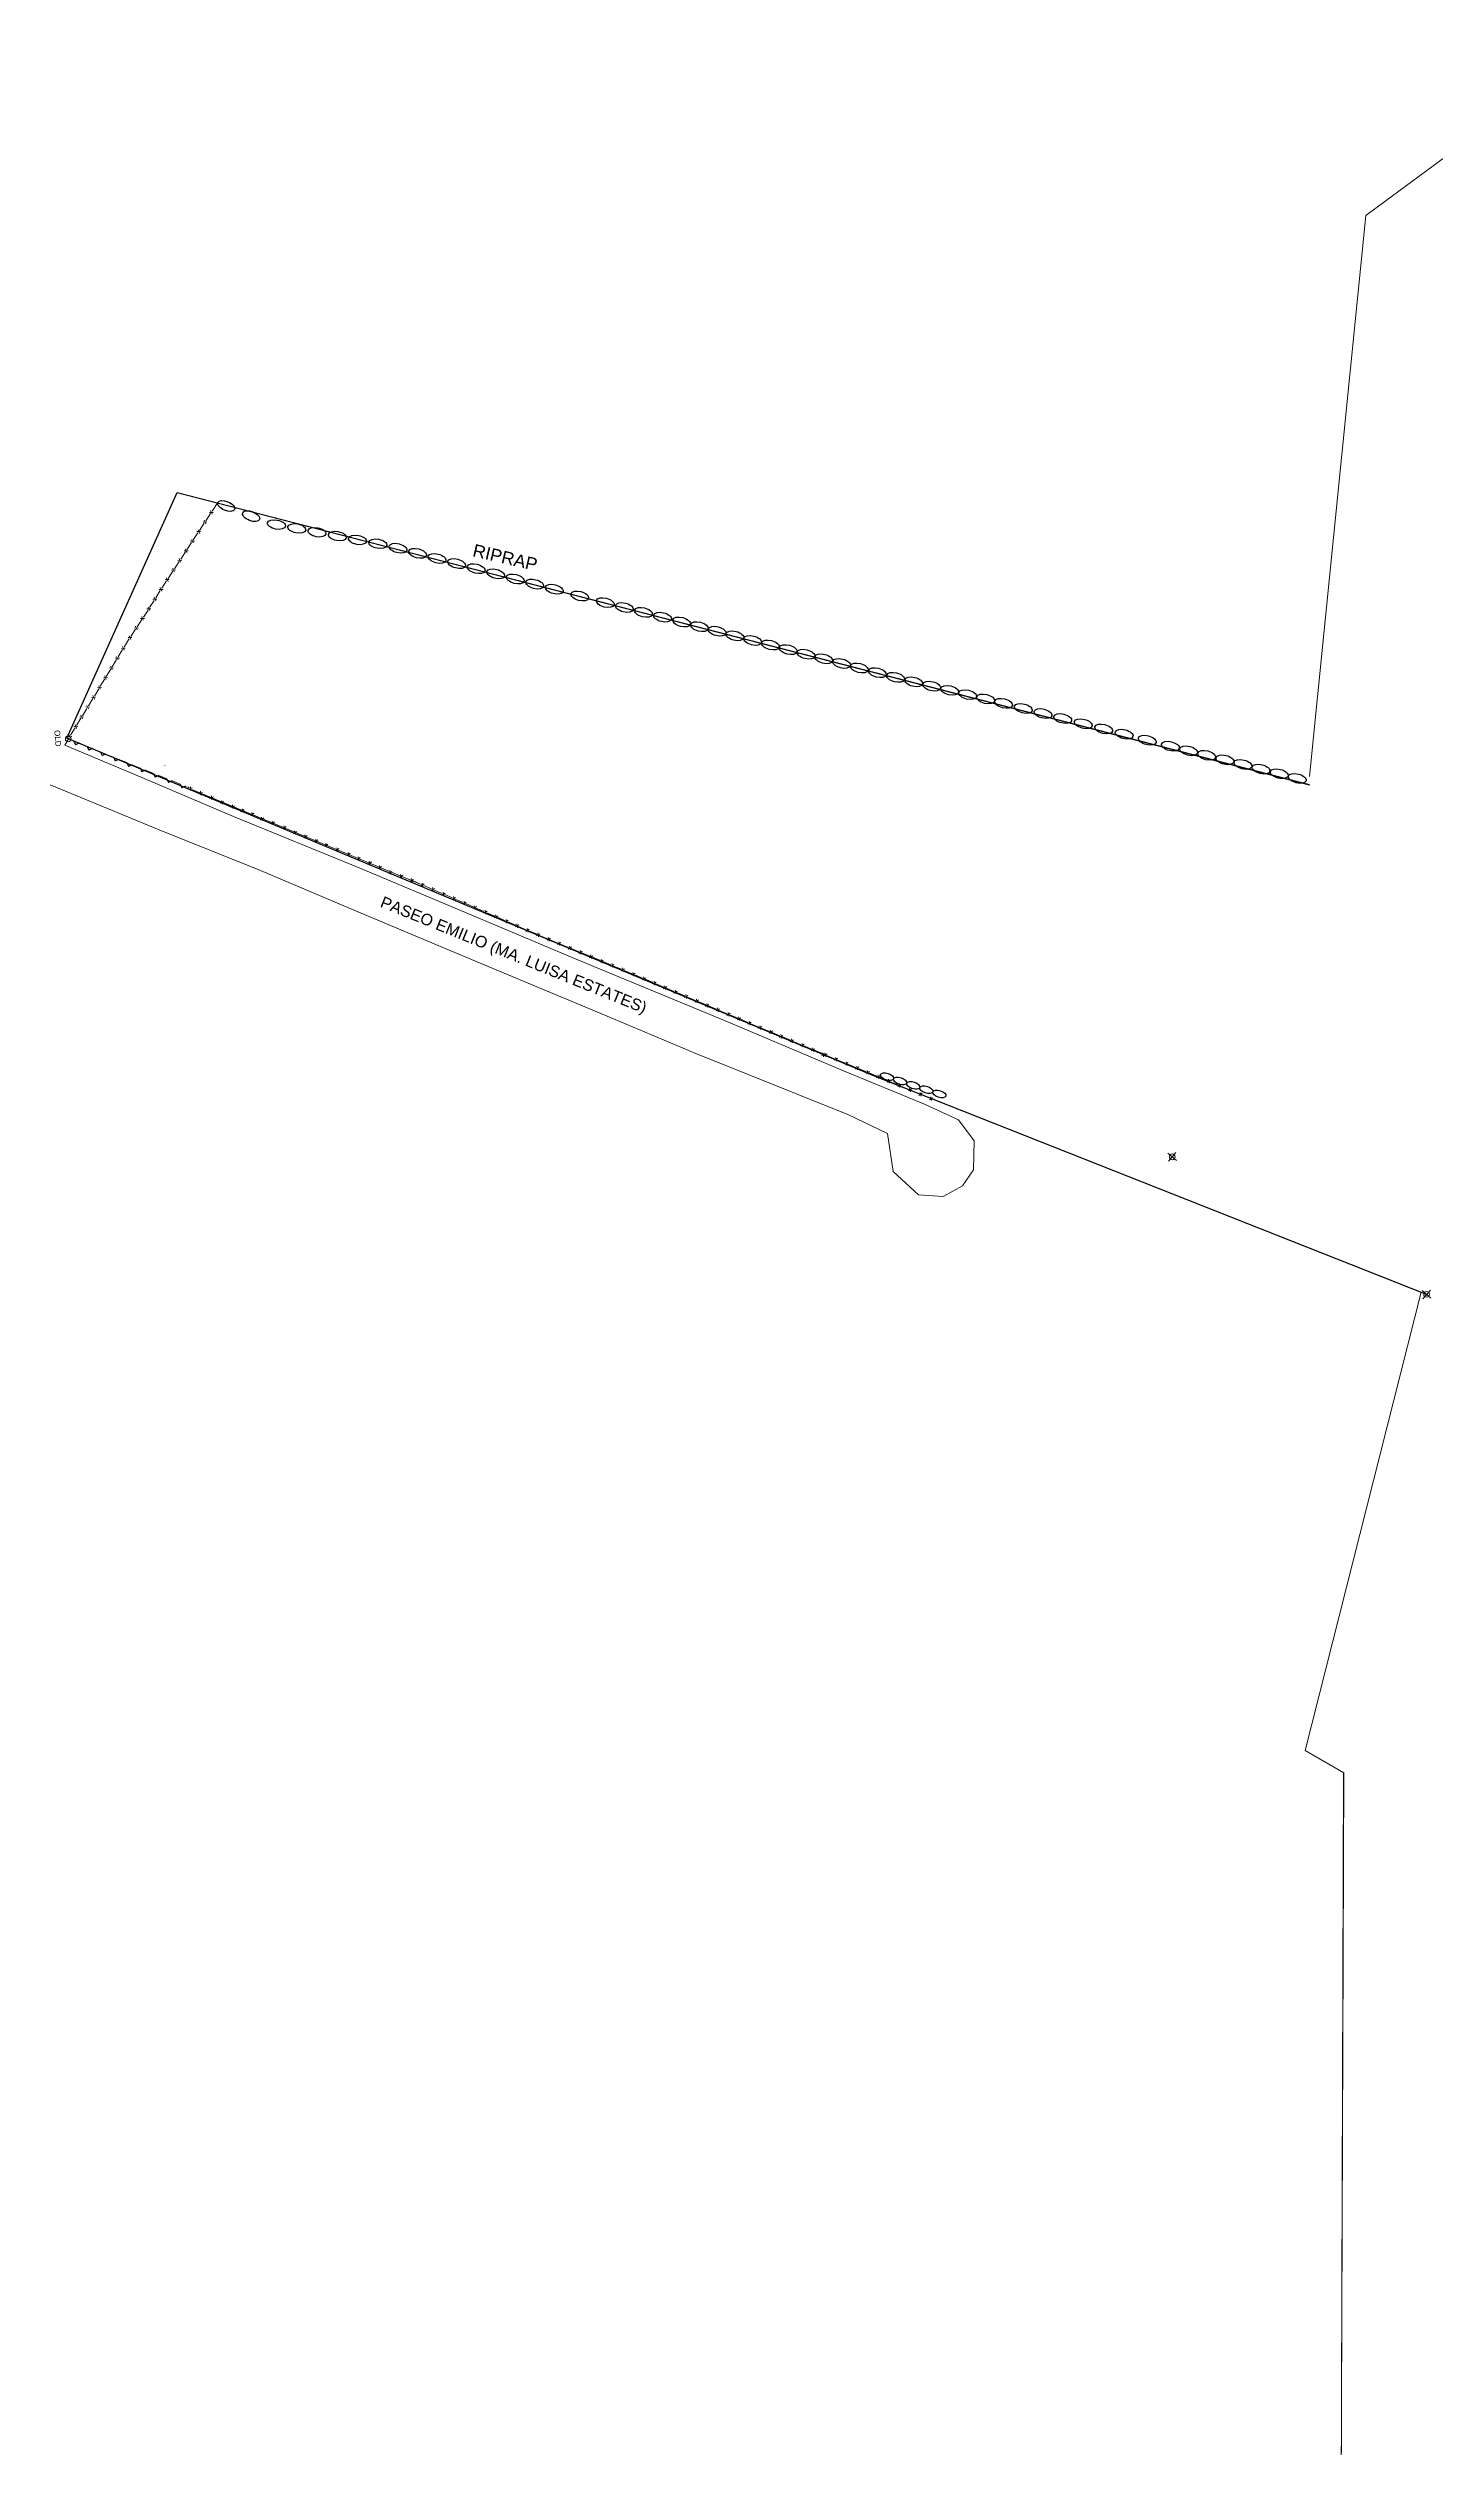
# Model space of a CAD drawing. Header units: millimetres. Extents: x -616979 to 2364082, y 43054 to 1637649.
# Drawn here: x 859121 to 1093018, y 640946 to 1045596 of the extents above; entities that cross this region are included whole.
import ezdxf
from ezdxf.enums import TextEntityAlignment as Align

# ---------------------------------------------------------------- set-up
doc = ezdxf.new("R2010")
doc.units = ezdxf.units.MM
doc.styles.add('S6', font='SIMPLEX', dxfattribs={"height": 8.333333})
doc.styles.get("Standard").update_dxf_attribs({"font": 'arial.ttf'})

# ---------------------------------------------------------------- blocks, each defined once
blk = doc.blocks.new('ELLIPSE')
blk.add_circle((0.5, 0.5), 0.5)
blk = doc.blocks.new('sw')
at = {"lineweight": 30, "xscale": 0.125, "yscale": 0.0625, "zscale": 0.125}
blk.add_blockref('ELLIPSE', (0, -0.031), dxfattribs=at)
blk = doc.blocks.new('ret')
at = {"lineweight": 30}
for p in [(-0.051, -0.001), (0.049, -0.001)]:
    blk.add_line(p, (-0.001, 0.049), dxfattribs=at)
blk = doc.blocks.new('bwire')
at = {"lineweight": 30, "style": 'S6'}
blk.add_text('x', height=0.0833, dxfattribs=at).set_placement((0, -0.028), align=Align.CENTER)
blk = doc.blocks.new('LOT')
for p, q in [((599132.75, 1144903.32), (599087.08, 1144810.28)), ((598975.83, 1144697.11), (599042.45, 1144890.07)), ((599042.45, 1144890.07), (598975.85, 1144697.12)), ((599087.08, 1144810.28), (599017.04, 1144674.48)), ((599017.04, 1144674.48), (598975.83, 1144697.11))]:
    blk.add_line(p, q)

msp = doc.modelspace()

# ---------------------------------------------------------------- linework, layer by layer
at = {"lineweight": 5}
for p, q in [((1081350.297, 1017375.366), (1119567.559, 1045595.67)), ((1071860.879, 922767.255), (1081350.297, 1017375.366)), ((886792.802, 967491.259), (887756.225, 968958.904)), ((883612.033, 962645.791), (884407.225, 963857.158)), ((884672.289, 964260.947), (885467.481, 965472.314)), ((885732.545, 965876.103), (886527.738, 967087.47)), ((881495.489, 959412.881), (882287.935, 960626.046)), ((882552.084, 961030.434), (882640.792, 961166.238)), ((882640.792, 961166.238), (883346.969, 962242.002)), ((878318.531, 954508.505), (879105.191, 955753.55)), ((879105.191, 955753.55), (879118.148, 955773.387)), ((879382.297, 956177.775), (880174.744, 957390.94)), ((880438.893, 957795.328), (881231.34, 959008.493)), ((876254.523, 951241.801), (877028.526, 952466.815)), ((877286.527, 952875.153), (878060.53, 954100.167)), ((873081.376, 946391.592), (873880.306, 947600.497)), ((874146.616, 948003.465), (874945.546, 949212.37)), ((875211.856, 949615.339), (875553.577, 950132.415)), ((875553.577, 950132.415), (875996.521, 950833.462)), ((870951.143, 942927.05), (871703.336, 944165.576)), ((871954.067, 944578.418), (872759.023, 945903.823)), ((872759.023, 945903.823), (872815.066, 945988.624)), ((867942.373, 937972.945), (868694.565, 939211.471)), ((868945.296, 939624.313), (869697.489, 940862.839)), ((869948.22, 941275.681), (870700.412, 942514.208)), ((865936.525, 934670.209), (866688.718, 935908.735)), ((866939.449, 936321.577), (867691.642, 937560.103)), ((862937.174, 929710.402), (863686.09, 930950.912)), ((863935.729, 931364.415), (864684.645, 932604.925)), ((864934.284, 933018.428), (865090.075, 933276.483)), ((865090.075, 933276.483), (865685.795, 934257.367)), ((861938.619, 928056.389), (862687.535, 929296.899)), ((874923.366, 922593.109), (861938.619, 928056.389)), ((863472.182, 928724.949), (862541.286, 929101.293)), ((865711.208, 927819.755), (864367.793, 928362.872)), ((867950.233, 926914.56), (866606.818, 927457.677)), ((870189.259, 926009.366), (868845.844, 926552.483)), ((872428.285, 925104.172), (871084.869, 925647.288)), ((874667.31, 924198.977), (873323.895, 924742.094)), ((876906.336, 923293.783), (875562.92, 923836.899)), ((879145.361, 922388.588), (877801.946, 922931.705)), ((859491.275, 921381.38), (877881.473, 913801.812)), ((890407.988, 916040.25), (874923.366, 922593.109)), ((881384.387, 921483.394), (880040.972, 922026.51)), ((882493.403, 921035.04), (882279.997, 921121.316)), ((882688.748, 921012.315), (882947.765, 920848.331)), ((883355.868, 920589.959), (922038.782, 904582.192)), ((911567.664, 907345.28), (890407.988, 916040.25)), ((877881.473, 913801.812), (894939.761, 906915.876)), ((894939.761, 906915.876), (912323.29, 899548.772)), ((929541.118, 899856.043), (911567.664, 907345.28)), ((918902.965, 905842.396), (920213.802, 905369.846)), ((920213.802, 905369.846), (920264.884, 905347.8)), ((920708.358, 905156.398), (922038.782, 904582.192)), ((922482.257, 904390.79), (923812.681, 903816.583)), ((924256.155, 903625.181), (925586.579, 903050.975)), ((926030.054, 902859.573), (927360.478, 902285.367)), ((912323.29, 899548.772), (933996.399, 890449.154)), ((927803.953, 902093.965), (929134.377, 901519.759)), ((947921.86, 892091.071), (929541.118, 899856.043)), ((929577.851, 901328.357), (930908.275, 900754.151)), ((931351.75, 900562.749), (932682.174, 899988.543)), ((933125.648, 899797.141), (934456.072, 899222.934)), ((934899.547, 899031.532), (936229.971, 898457.326)), ((936673.445, 898265.924), (938003.869, 897691.718)), ((938447.344, 897500.316), (939777.768, 896926.11)), ((940221.243, 896734.708), (941426.013, 896214.733)), ((941426.013, 896214.733), (941552.502, 896162.48)), ((941998.925, 895978.06), (943338.196, 895424.801)), ((943784.619, 895240.381), (945123.889, 894687.121)), ((945570.313, 894502.702), (946909.583, 893949.442)), ((933996.399, 890449.154), (952370.127, 882781.499)), ((947356.006, 893765.022), (948695.276, 893211.763)), ((973178.619, 881646.807), (947921.86, 892091.071)), ((949141.7, 893027.343), (950480.97, 892474.084)), ((950927.393, 892289.664), (952266.663, 891736.404)), ((952713.087, 891551.984), (954052.357, 890998.725)), ((954498.78, 890814.305), (955838.05, 890261.046)), ((956284.474, 890076.626), (956300.084, 890070.177)), ((956300.084, 890070.177), (957619.949, 889514.269)), ((958065.092, 889326.78), (959400.522, 888764.316)), ((959845.666, 888576.828), (961181.096, 888014.363)), ((961626.24, 887826.875), (962961.67, 887264.41)), ((963406.813, 887076.922), (964742.244, 886514.457)), ((965187.387, 886326.969), (966522.817, 885764.505)), ((952370.127, 882781.499), (968352.627, 876039.822)), ((966967.961, 885577.016), (968303.391, 885014.552)), ((968748.535, 884827.064), (970083.965, 884264.599)), ((970529.108, 884077.111), (971682.519, 883591.31)), ((971682.519, 883591.31), (971864.693, 883515.013)), ((972310.213, 883328.422), (973646.774, 882768.649)), ((974092.294, 882582.058), (975428.855, 882022.286)), ((993257.298, 873168.362), (973178.619, 881646.807)), ((975874.375, 881835.695), (977210.936, 881275.922)), ((977656.456, 881089.331), (978993.017, 880529.558)), ((979438.538, 880342.967), (980775.098, 879783.194)), ((981220.619, 879596.603), (982557.18, 879036.831)), ((983002.7, 878850.24), (984339.261, 878290.467)), ((984784.781, 878103.876), (986121.342, 877544.103)), ((968352.627, 876039.822), (993983.826, 865775.574)), ((986566.862, 877357.512), (987903.423, 876797.739)), ((988348.943, 876611.149), (988360.533, 876606.294)), ((989991.162, 875930.697), (988360.533, 876606.294)), ((991776.091, 875191.17), (990437.394, 875745.815)), ((993561.02, 874451.643), (992222.323, 875006.288)), ((995345.949, 873712.116), (994007.252, 874266.761)), ((993257.298, 873168.362), (1006932.838, 867527.263)), ((997130.878, 872972.589), (995792.182, 873527.234)), ((998915.808, 872233.062), (997577.111, 872787.707)), ((1000700.737, 871493.535), (999362.04, 872048.18)), ((1002485.666, 870754.008), (1001146.969, 871308.654)), ((1004270.595, 870014.481), (1002931.898, 870569.127)), ((1006055.524, 869274.954), (1004716.827, 869829.6)), ((1007840.453, 868535.428), (1006501.756, 869090.073)), ((1012675.395, 864899.748, 91773.049), (1006932.838, 867527.263)), ((1009625.382, 867795.901), (1008286.685, 868350.546)), ((993983.826, 865775.574), (1000704.219, 862567.867)), ((1000698.902, 862583.698), (1001647.932, 856193.169)), ((1015322.281, 861319.22), (1012675.395, 864899.748, 91773.049)), ((1015187.183, 856474.542), (1015322.281, 861319.22)), ((1049437.172, 858012.278), (1047976.542, 859276.519)), ((1048074.737, 857914.083), (1049338.977, 859374.714)), ((1001647.932, 856193.169), (1005904.39, 852232.567)), ((1013349.667, 853749.331), (1015187.183, 856474.542)), ((1005904.39, 852232.567), (1010089.803, 851945.351)), ((1010089.803, 851945.351), (1013349.667, 853749.331)), ((1071112.437, 758565.857), (1090680.938, 835818.208)), ((1092329.441, 834823.347), (1090868.811, 836087.588)), ((1090967.006, 834725.152), (1092231.246, 836185.783)), ((1077618.837, 754765.155), (1071112.437, 758565.857)), ((1076955.367, 561555.23), (1077578.828, 754760.571)), ((1076987.449, 561559.839), (1077618.837, 754765.155))]:
    msp.add_line(p, q, dxfattribs=at)
for centre in [(862541.286, 929101.293), (1048706.857, 858644.398), (1091599.126, 835455.468)]:
    msp.add_circle(centre, 483.016, dxfattribs=at)

# ---------------------------------------------------------------- block references
for name, p, xscale, yscale, zscale, rotation in [('LOT', (-1147645953.949, 489359325.678), 966.0320987391308, 966.0320987391308, 966.0320987391308, 274.5846480029654), ('bwire', (886660.27, 967289.365), 9660.320987380992, 9660.320987380992, 9660.320987380992, 236.7173528421063), ('sw', (887756.225, 968958.904), 24537.21530800745, 24537.21530800745, 24537.21530800745, 337.7267972864715), ('sw', (891947.821, 967242.088), 24537.21530800745, 24537.21530800745, 24537.21530800745, 337.7267972864715), ('bwire', (884539.757, 964059.053), 9660.320987380992, 9660.320987380992, 9660.320987380992, 236.7173528421063), ('bwire', (885600.013, 965674.209), 9660.320987380992, 9660.320987380992, 9660.320987380992, 236.7173528421063), ('sw', (896139.416, 965525.272), 24537.21530805731, 24537.21530805731, 24537.21530805731, 349.2815195088074), ('sw', (899559.819, 964877.83), 24537.21530805731, 24537.21530805731, 24537.21530805731, 349.2815195088074), ('sw', (902980.223, 964230.388), 24537.21530805731, 24537.21530805731, 24537.21530805731, 349.2815195088074), ('sw', (906400.626, 963582.947), 24537.21530805731, 24537.21530805731, 24537.21530805731, 349.2815195088074), ('sw', (909821.029, 962935.505), 24537.21530805731, 24537.21530805731, 24537.21530805731, 349.2815195088074), ('bwire', (881363.414, 959210.687), 9660.320987399793, 9660.320987399793, 9660.320987399793, 236.8470750644123), ('bwire', (882420.01, 960828.24), 9660.320987399793, 9660.320987399793, 9660.320987399793, 236.8470750644123), ('bwire', (883479.501, 962443.897), 9660.320987380992, 9660.320987380992, 9660.320987380992, 236.7173528421063), ('sw', (913241.433, 962288.064), 24537.21530805731, 24537.21530805731, 24537.21530805731, 349.2815195088074), ('sw', (916661.836, 961640.622), 24537.215307891, 24537.215307891, 24537.215307891, 345.3192972863964), ('ELLIPSE', (919762.634, 960037.309), 3067.151913437012, 1533.575956658402, 3067.151913437011, 345.3192972858933), ('ELLIPSE', (923057.34, 959174.146), 3067.151913437012, 1533.575956658402, 3067.151913437011, 345.3192972858933), ('ELLIPSE', (926352.046, 958310.984), 3067.151913437012, 1533.575956658402, 3067.151913437011, 345.3192972858933), ('bwire', (879250.223, 955975.581), 9660.320987399793, 9660.320987399793, 9660.320987399793, 236.8470750644123), ('bwire', (880306.818, 957593.134), 9660.320987399793, 9660.320987399793, 9660.320987399793, 236.8470750644123), ('ELLIPSE', (929646.752, 957447.821), 3067.151913437012, 1533.575956658402, 3067.151913437011, 345.3192972858933), ('ELLIPSE', (932941.458, 956584.658), 3067.151913437012, 1533.575956658402, 3067.151913437011, 345.3192972858933), ('ELLIPSE', (936236.164, 955721.495), 3067.151913437012, 1533.575956658402, 3067.151913437011, 345.3192972858933), ('ELLIPSE', (939530.87, 954858.333), 3067.151913437012, 1533.575956658402, 3067.151913437011, 345.3192972858933), ('ELLIPSE', (942823.463, 953995.727), 3067.151913409795, 1533.575956658402, 3067.151913409795, 345.1556861734971), ('bwire', (876125.522, 951037.632), 9660.320987268951, 9660.320987268951, 9660.320987268951, 237.7140195090741), ('bwire', (877157.526, 952670.984), 9660.320987268951, 9660.320987268951, 9660.320987268951, 237.7140195090741), ('bwire', (878189.531, 954304.336), 9660.320987268951, 9660.320987268951, 9660.320987268951, 237.7140195090741), ('ELLIPSE', (947118.65, 952857.33), 3067.151913409795, 1533.575956658402, 3067.151913409795, 345.1556861734971), ('ELLIPSE', (951421.698, 951716.894), 3067.151913456662, 1533.575956658402, 3067.151913456662, 345.7637417294316), ('ELLIPSE', (954640.656, 950900.21), 3067.151913456662, 1533.575956658402, 3067.151913456662, 345.7637417294316), ('ELLIPSE', (957859.614, 950083.525), 3067.151913456662, 1533.575956658402, 3067.151913456662, 345.7637417294316), ('bwire', (874013.461, 947801.981), 9660.320987344709, 9660.320987344709, 9660.320987344709, 236.5404083976116), ('bwire', (875078.701, 949413.855), 9660.320987344709, 9660.320987344709, 9660.320987344709, 236.5404083976116), ('ELLIPSE', (961078.572, 949266.841), 3067.151913456662, 1533.575956658402, 3067.151913456662, 345.7637417294316), ('ELLIPSE', (964293.958, 948451.072), 3067.151913520879, 1533.575956883324, 3067.151913520879, 345.4876306184827), ('ELLIPSE', (967289.253, 947675.751), 3067.151913520879, 1533.575956883324, 3067.151913520879, 345.4876306184827), ('ELLIPSE', (970284.549, 946900.429), 3067.151913520879, 1533.575956883324, 3067.151913520879, 345.4876306184827), ('ELLIPSE', (973279.844, 946125.107), 3067.151913520879, 1533.575956883324, 3067.151913520879, 345.4876306184827), ('bwire', (870825.778, 942720.629), 9660.32098736237, 9660.320987362365, 9660.320987362365, 238.7284639530103), ('bwire', (871828.701, 944371.997), 9660.32098736237, 9660.320987362365, 9660.320987362365, 238.7284639530103), ('bwire', (872948.221, 946190.108), 9660.320987344709, 9660.320987344709, 9660.320987344709, 236.5404083976116), ('ELLIPSE', (976275.139, 945349.786), 3067.151913520879, 1533.575956883324, 3067.151913520879, 345.4876306184827), ('ELLIPSE', (979270.435, 944574.464), 3067.151913520879, 1533.575956883324, 3067.151913520879, 345.4876306184827), ('sw', (982457.463, 944539.859), 24537.21530804345, 24537.21530804346, 24537.21530804346, 345.4876306201182), ('sw', (985452.759, 943764.537), 24537.21530804345, 24537.21530804346, 24537.21530804346, 345.4876306201182), ('sw', (988448.054, 942989.216), 24537.21530804345, 24537.21530804346, 24537.21530804346, 345.4876306201182), ('sw', (991443.349, 942213.894), 24537.21530804345, 24537.21530804346, 24537.21530804346, 345.4876306201182), ('bwire', (868819.931, 939417.892), 9660.32098736237, 9660.320987362365, 9660.320987362365, 238.7284639530103), ('bwire', (869822.854, 941069.26), 9660.32098736237, 9660.320987362365, 9660.320987362365, 238.7284639530103), ('sw', (994438.645, 941438.572), 24537.21530783071, 24537.21530783071, 24537.21530783071, 345.5709639531614), ('sw', (997497.842, 940651.456), 24537.21530783071, 24537.21530783071, 24537.21530783071, 345.5709639531614), ('sw', (1000557.039, 939864.339), 24537.21530783071, 24537.21530783071, 24537.21530783071, 345.5709639531614), ('sw', (1003616.237, 939077.222), 24537.21530797234, 24537.21530797234, 24537.21530797234, 346.6412417311693), ('sw', (1006651.279, 938356.485), 24537.21530797234, 24537.21530797234, 24537.21530797234, 346.6412417311693), ('bwire', (865811.16, 934463.788), 9660.32098736237, 9660.320987362365, 9660.320987362365, 238.7284639530103), ('bwire', (866814.084, 936115.156), 9660.32098736237, 9660.320987362365, 9660.320987362365, 238.7284639530103), ('bwire', (867817.007, 937766.524), 9660.32098736237, 9660.320987362365, 9660.320987362365, 238.7284639530103), ('sw', (1009686.322, 937635.748), 24537.21530797234, 24537.21530797234, 24537.21530797234, 346.6412417311693), ('sw', (1012721.364, 936915.011), 24537.21530797234, 24537.21530797234, 24537.21530797234, 346.6412417311693), ('sw', (1015756.406, 936194.274), 24537.21530797234, 24537.21530797234, 24537.21530797234, 346.6412417311693), ('sw', (1018791.449, 935473.537), 24537.21530800741, 24537.21530800741, 24537.21530800741, 345.5276306197233), ('sw', (1022114, 934615.973), 24537.21530800741, 24537.21530800741, 24537.21530800741, 345.5276306197233), ('bwire', (863810.909, 931157.663), 9660.320987375399, 9660.320987375397, 9660.320987375397, 238.879852842414), ('bwire', (864809.464, 932811.677), 9660.320987375399, 9660.320987375397, 9660.320987375397, 238.879852842414), ('sw', (1025436.552, 933758.409), 24537.21530800741, 24537.21530800741, 24537.21530800741, 345.5276306197233), ('sw', (1028759.103, 932900.845), 24537.21530797301, 24537.21530797301, 24537.21530797301, 345.8595750642969), ('sw', (1032211.677, 932031.021), 24537.21530797301, 24537.21530797301, 24537.21530797301, 345.8595750642969), ('ELLIPSE', (1035477.33, 930419.252), 3067.151913501591, 1533.575956658402, 3067.151913501591, 345.8595750652391), ('ELLIPSE', (1038922.678, 929551.285), 3067.151913382047, 1533.575956658402, 3067.151913382047, 345.3009639515133), ('bwire', (862812.354, 929503.65), 9660.320987375399, 9660.320987375397, 9660.320987375397, 238.879852842414), ('ret', (863919.987, 928543.91), 9660.320987304214, 9660.320987304212, 9660.320987304212, 157.9873528422844), ('ret', (866159.013, 927638.716), 9660.320987304214, 9660.320987304212, 9660.320987304212, 157.9873528422844), ('ret', (868398.039, 926733.522), 9660.320987304214, 9660.320987304212, 9660.320987304212, 157.9873528422844), ('ELLIPSE', (1042822.622, 928528.23), 3067.151913382047, 1533.575956658402, 3067.151913382047, 345.3009639515133), ('ELLIPSE', (1046730.794, 927503.065), 3067.151913542027, 1533.575956883324, 3067.151913542027, 345.9370750638989), ('ELLIPSE', (1049789.697, 926736.831), 3067.151913542027, 1533.575956883324, 3067.151913542027, 345.9370750638989), ('ELLIPSE', (1052848.6, 925970.598), 3067.151913542027, 1533.575956883324, 3067.151913542027, 345.9370750638989), ('ELLIPSE', (1055907.503, 925204.364), 3067.151913542027, 1533.575956883324, 3067.151913542027, 345.9370750638989), ('ret', (870637.064, 925828.327), 9660.320987304214, 9660.320987304212, 9660.320987304212, 157.9873528422844), ('ret', (872876.09, 924923.133), 9660.320987304214, 9660.320987304212, 9660.320987304212, 157.9873528422844), ('ret', (875115.115, 924017.938), 9660.320987304214, 9660.320987304212, 9660.320987304212, 157.9873528422844), ('ret', (877354.141, 923112.744), 9660.320987304214, 9660.320987304212, 9660.320987304212, 157.9873528422844), ('ELLIPSE', (1058961.43, 924439.395), 3067.151913425835, 1533.575956658402, 3067.151913425835, 345.5526306195226), ('ELLIPSE', (1062014.289, 923652.871), 3067.151913425835, 1533.575956658402, 3067.151913425835, 345.5526306195226), ('ELLIPSE', (1065067.148, 922866.346), 3067.151913425835, 1533.575956658402, 3067.151913425835, 345.5526306195226), ('ELLIPSE', (1068120.007, 922079.822), 3067.151913425835, 1533.575956658402, 3067.151913425835, 345.5526306195226), ('ret', (879593.167, 922207.549), 9660.320987304214, 9660.320987304212, 9660.320987304212, 157.9873528422844), ('ret', (881832.192, 921302.355), 9660.320987304214, 9660.320987304212, 9660.320987304212, 157.9873528422844), ('bwire', (883151.817, 920719.145), 9660.320987503235, 9660.320987503235, 9660.320987503235, 327.6620750648939), ('bwire', (884869.652, 919953.911), 9660.320987503235, 9660.320987503235, 9660.320987503235, 327.6620750648939), ('bwire', (886703.054, 919199.067), 9660.320987503235, 9660.320987503235, 9660.320987503235, 327.6620750648939), ('bwire', (888456.725, 918416.483), 9660.320987503235, 9660.320987503235, 9660.320987503235, 327.6620750648939), ('bwire', (890280.868, 917688.241), 9660.320987503235, 9660.320987503235, 9660.320987503235, 327.6620750648939), ('bwire', (891929.534, 917006.011), 9660.32098738295, 9660.320987382951, 9660.320987382951, 340.1759639532931), ('bwire', (893586.454, 916384.329), 9660.32098738295, 9660.320987382951, 9660.320987382951, 340.1759639532931), ('bwire', (895236.495, 915611.18), 9660.32098738295, 9660.320987382951, 9660.320987382951, 340.1759639532931), ('bwire', (897036.741, 914920.114), 9660.32098738295, 9660.320987382951, 9660.320987382951, 340.1759639532931), ('bwire', (898989.567, 914133.063), 9660.32098738295, 9660.320987382951, 9660.320987382951, 340.1759639532931), ('bwire', (900773.678, 913317.121), 9660.32098738295, 9660.320987382951, 9660.320987382951, 340.1759639532931), ('bwire', (902547.348, 912616.806), 9660.32098738295, 9660.320987382951, 9660.320987382951, 340.1759639532931), ('bwire', (904356.847, 911899.149), 9660.32098738295, 9660.320987382951, 9660.320987382951, 340.1759639532931), ('bwire', (906041.532, 911197.686), 9660.32098738295, 9660.320987382951, 9660.320987382951, 340.1759639532931), ('bwire', (907896.12, 910436.078), 9660.32098738295, 9660.320987382951, 9660.320987382951, 340.1759639532931), ('bwire', (909822.369, 909639.78), 9660.32098738295, 9660.320987382951, 9660.320987382951, 340.1759639532931), ('bwire', (911516.308, 908911.722), 9660.32098738295, 9660.320987382951, 9660.320987382951, 340.1759639532931), ('bwire', (913388.217, 908185.965), 9660.32098738295, 9660.320987382951, 9660.320987382951, 340.1759639532931), ('bwire', (915091.41, 907431.307), 9660.32098738295, 9660.320987382951, 9660.320987382951, 340.1759639532931), ('bwire', (916858.2, 906579.522), 9660.32098738295, 9660.320987382951, 9660.320987382951, 340.1759639532931), ('bwire', (918675.769, 905924.299), 9660.32098738295, 9660.320987382951, 9660.320987382951, 340.1759639532931), ('bwire', (920486.621, 905252.099), 9660.320987401747, 9660.320987401747, 9660.320987401747, 336.6551306200524), ('bwire', (922260.519, 904486.491), 9660.320987401747, 9660.320987401747, 9660.320987401747, 336.6551306200524), ('bwire', (924034.418, 903720.882), 9660.320987401747, 9660.320987401747, 9660.320987401747, 336.6551306200524), ('bwire', (931130.012, 900658.45), 9660.320987401747, 9660.320987401747, 9660.320987401747, 336.6551306200524), ('bwire', (932903.911, 899892.842), 9660.320987401747, 9660.320987401747, 9660.320987401747, 336.6551306200524), ('bwire', (934677.81, 899127.233), 9660.320987401747, 9660.320987401747, 9660.320987401747, 336.6551306200524), ('bwire', (936451.708, 898361.625), 9660.320987401747, 9660.320987401747, 9660.320987401747, 336.6551306200524), ('bwire', (938225.607, 897596.017), 9660.320987401747, 9660.320987401747, 9660.320987401747, 336.6551306200524), ('bwire', (939999.505, 896830.409), 9660.320987401747, 9660.320987401747, 9660.320987401747, 336.6551306200524), ('bwire', (941775.714, 896070.27), 9660.320987375126, 9660.320987375126, 9660.320987375126, 337.5542972866302), ('bwire', (943561.407, 895332.591), 9660.320987375126, 9660.320987375126, 9660.320987375126, 337.5542972866302), ('bwire', (945347.101, 894594.912), 9660.320987375126, 9660.320987375126, 9660.320987375126, 337.5542972866302), ('bwire', (947132.794, 893857.232), 9660.320987375126, 9660.320987375126, 9660.320987375126, 337.5542972866302), ('bwire', (948918.488, 893119.553), 9660.320987375126, 9660.320987375126, 9660.320987375126, 337.5542972866302), ('bwire', (950704.181, 892381.874), 9660.320987375126, 9660.320987375126, 9660.320987375126, 337.5542972866302), ('bwire', (952489.875, 891644.194), 9660.320987375126, 9660.320987375126, 9660.320987375126, 337.5542972866302), ('bwire', (954275.568, 890906.515), 9660.320987375126, 9660.320987375126, 9660.320987375126, 337.5542972866302), ('bwire', (956061.262, 890168.836), 9660.320987375126, 9660.320987375126, 9660.320987375126, 337.5542972866302), ('bwire', (957842.52, 889420.525), 9660.320987223544, 9660.320987223546, 9660.320987223546, 337.1598528413676), ('bwire', (959623.094, 888670.572), 9660.320987223544, 9660.320987223546, 9660.320987223546, 337.1598528413676), ('bwire', (961403.668, 887920.619), 9660.320987223544, 9660.320987223546, 9660.320987223546, 337.1598528413676), ('bwire', (963184.242, 887170.666), 9660.320987223544, 9660.320987223546, 9660.320987223546, 337.1598528413676), ('bwire', (964964.815, 886420.713), 9660.320987223544, 9660.320987223546, 9660.320987223546, 337.1598528413676), ('bwire', (966745.389, 885670.76), 9660.320987223544, 9660.320987223546, 9660.320987223546, 337.1598528413676), ('bwire', (968525.963, 884920.808), 9660.320987223544, 9660.320987223546, 9660.320987223546, 337.1598528413676), ('bwire', (970306.537, 884170.855), 9660.320987223544, 9660.320987223546, 9660.320987223546, 337.1598528413676), ('bwire', (972087.453, 883421.718), 9660.32098732132, 9660.320987321322, 9660.320987321322, 337.2754083978056), ('bwire', (973869.534, 882675.354), 9660.32098732132, 9660.320987321322, 9660.320987321322, 337.2754083978056), ('bwire', (975651.615, 881928.99), 9660.32098732132, 9660.320987321322, 9660.320987321322, 337.2754083978056), ('bwire', (977433.696, 881182.626), 9660.32098732132, 9660.320987321322, 9660.320987321322, 337.2754083978056), ('bwire', (979215.777, 880436.263), 9660.32098732132, 9660.320987321322, 9660.320987321322, 337.2754083978056), ('bwire', (980997.859, 879689.899), 9660.32098732132, 9660.320987321322, 9660.320987321322, 337.2754083978056), ('bwire', (982779.94, 878943.535), 9660.32098732132, 9660.320987321322, 9660.320987321322, 337.2754083978056), ('bwire', (984562.021, 878197.171), 9660.32098732132, 9660.320987321322, 9660.320987321322, 337.2754083978056), ('bwire', (986344.102, 877450.808), 9660.32098732132, 9660.320987321322, 9660.320987321322, 337.2754083978056), ('bwire', (988126.183, 876704.444), 9660.32098732132, 9660.320987321322, 9660.320987321322, 337.2754083978056), ('bwire', (989846.733, 875827.279), 9660.320987456542, 9660.320987456542, 9660.320987456542, 332.337908397238), ('bwire', (990214.278, 875838.256), 9660.320987315887, 9660.320987315887, 9660.320987315887, 337.4948528415023), ('bwire', (991999.207, 875098.729), 9660.320987315887, 9660.320987315887, 9660.320987315887, 337.4948528415023), ('bwire', (993784.136, 874359.202), 9660.320987315887, 9660.320987315887, 9660.320987315887, 337.4948528415023), ('bwire', (995569.065, 873619.675), 9660.320987315887, 9660.320987315887, 9660.320987315887, 337.4948528415023), ('bwire', (997353.995, 872880.148), 9660.320987315887, 9660.320987315887, 9660.320987315887, 337.4948528415023), ('bwire', (999138.924, 872140.621), 9660.320987315887, 9660.320987315887, 9660.320987315887, 337.4948528415023), ('ELLIPSE', (999344.453, 871962.052), 2300.363935200442, 1150.181967606263, 2300.363935200442, 341.799162293747), ('bwire', (1000923.853, 871401.094), 9660.320987315887, 9660.320987315887, 9660.320987315887, 337.4948528415023), ('ELLIPSE', (1001548.863, 871237.246), 2300.363935200442, 1150.181967606263, 2300.363935200442, 341.799162293747), ('bwire', (1002708.782, 870661.567), 9660.320987315887, 9660.320987315887, 9660.320987315887, 337.4948528415023), ('sw', (1003932.513, 871057.577), 18402.9114809125, 18402.9114809125, 18402.9114809125, 341.7991622932228), ('bwire', (1004493.711, 869922.041), 9660.320987315887, 9660.320987315887, 9660.320987315887, 337.4948528415023), ('sw', (1006136.923, 870332.771), 18402.9114809125, 18402.9114809125, 18402.9114809125, 341.7991622932228), ('ELLIPSE', (1008162.093, 869062.83), 2300.363935200442, 1150.181967606263, 2300.363935200442, 341.799162293747), ('bwire', (1006278.64, 869182.514), 9660.320987315887, 9660.320987315887, 9660.320987315887, 337.4948528415023), ('bwire', (1008063.569, 868442.987), 9660.320987315887, 9660.320987315887, 9660.320987315887, 337.4948528415023)]:
    msp.add_blockref(name, p, dxfattribs=dict(at, xscale=xscale, yscale=yscale, zscale=zscale, rotation=rotation))

# ---------------------------------------------------------------- texts
at = {"lineweight": 5, "style": 'S6'}
for p in [(925700.436, 902705.318), (927474.335, 901939.71), (929248.234, 901174.102)]:
    msp.add_text('x', height=805.027, rotation=336.65513062, dxfattribs=at).set_placement(p, align=Align.CENTER)
at = {"lineweight": 5, "attachment_point": 4}
for s, insert, char_height, rotation in [('RIPRAP', (930836.314, 960964.301), 2125.2706, 346.85823424), ('OLD', (860660.67, 930590.318), 966.0321, 274.12235284), ('.', (879213.672, 924882.016), 966.032, 274.12235284)]:
    msp.add_mtext(s, dxfattribs=dict(at, insert=insert, char_height=char_height, rotation=rotation))
at = {"lineweight": 5, "insert": (915716.62, 902642.986), "char_height": 1932.0642, "width": 154854.94543, "attachment_point": 1, "rotation": 337.94179729}
msp.add_mtext('PASEO EMILIO (MA. LUISA ESTATES)', dxfattribs=at)

doc.saveas('drawing.dxf')
